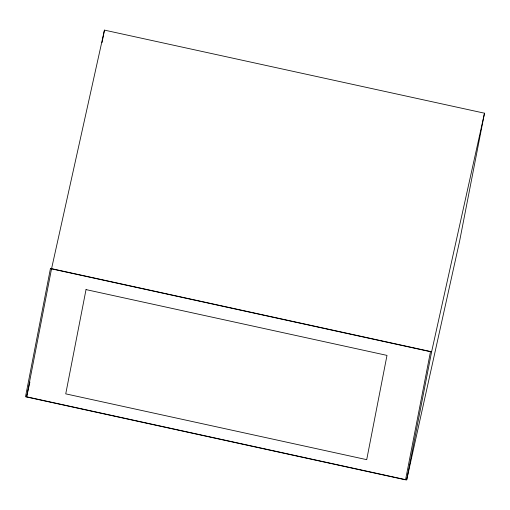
<?xml version="1.0" encoding="UTF-8"?>
<svg xmlns="http://www.w3.org/2000/svg" width="510" height="510" viewBox="0 0 510 510"><rect width="100%" height="100%" fill="white"/><g stroke="black" fill="none" stroke-linecap="round" stroke-linejoin="round"><path stroke-width="0.76" d="M26.635 396.799L51.567 268.655L104.448 30.116L484.5 113.201L459.567 241.345L406.687 479.884L26.635 396.799L29.912 382.035M102.019 42.617L104.448 30.116M406.687 479.884L431.619 351.747L484.5 113.201M51.567 268.655L431.619 351.747M50.433 268.617L25.5 396.755L405.552 479.846L430.478 351.709L50.433 268.617M86.024 289.597L65.739 393.86L366.709 459.663L386.994 355.393L86.024 289.597"/></g></svg>
